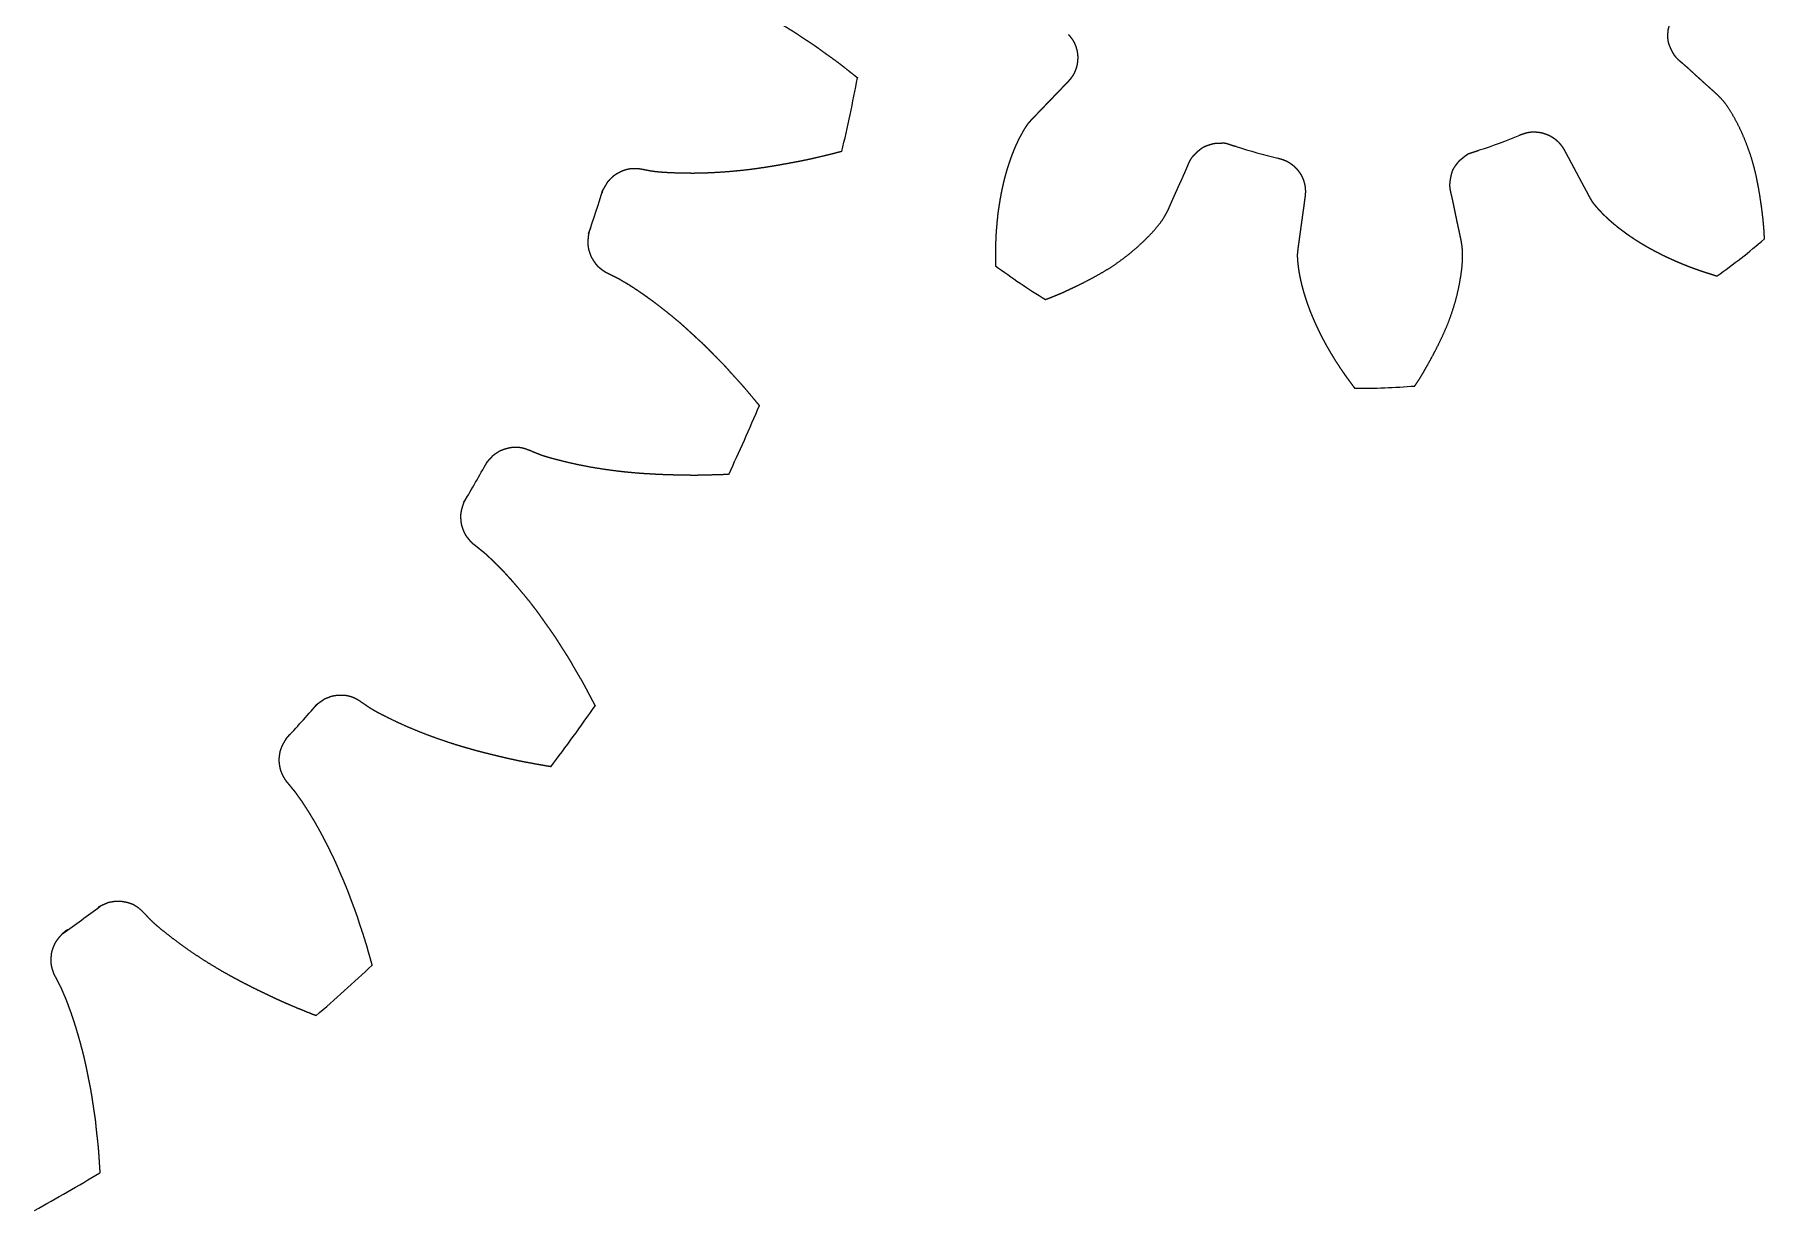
# Model space of a CAD drawing. Header units: millimetres. Extents: x -220 to 558, y -86 to 300.
# Drawn here: x 529.52 to 554.88, y 28.94 to 46.18 of the extents above; entities that cross this region are included whole.
import ezdxf

# ---------------------------------------------------------------- set-up
doc = ezdxf.new("R2010")
doc.units = ezdxf.units.MM
doc.header["$MEASUREMENT"] = 0
doc.layers.add('Untitled v10_Sketch14', color=7, linetype='Continuous')

msp = doc.modelspace()

# ---------------------------------------------------------------- linework, layer by layer
at = {"layer": 'Untitled v10_Sketch14'}
for centre, radius, start, end in [((517.629, 50.078), 24.379, 346.7016, 349.3011), ((549, 50), 5.764, 287.1527, 293.4465), ((549, 50), 5.764, 251.1527, 257.4465), ((518, 50), 20.764, 341.0748, 342.9402), ((549.062, 49.918), 8.897, 305.1702, 310.8484), ((548.942, 49.916), 8.897, 233.1702, 238.8484), ((549.002, 49.897), 8.897, 269.1702, 274.8484), ((517.654, 50.153), 24.379, 334.7016, 337.3011), ((518, 50), 20.765, 329.0748, 330.9402), ((518, 50), 20.764, 317.0748, 318.9402), ((517.693, 50.222), 24.379, 322.7016, 325.3011), ((518, 50), 20.765, 305.0748, 306.9402), ((517.746, 50.281), 24.379, 310.7016, 313.3011), ((517.81, 50.328), 24.379, 298.7016, 301.3011)]:
    msp.add_arc(centre, radius, start, end, dxfattribs=at)
for points in [[(538.624, 47.586), (538.622, 47.582), (538.62, 47.575), (538.617, 47.563), (538.615, 47.546), (538.613, 47.523), (538.613, 47.496), (538.614, 47.468), (538.617, 47.439), (538.621, 47.409), (538.626, 47.381), (538.631, 47.354), (538.637, 47.331), (538.643, 47.31), (538.65, 47.293), (538.657, 47.277), (538.664, 47.263), (538.672, 47.248), (538.68, 47.234), (538.688, 47.22), (538.696, 47.207), (538.702, 47.196), (538.709, 47.186), (538.715, 47.177), (538.723, 47.168), (538.733, 47.157), (538.745, 47.144), (538.759, 47.13), (538.774, 47.114), (538.789, 47.1), (538.803, 47.087), (538.817, 47.076), (538.829, 47.067), (538.84, 47.06), (538.851, 47.053), (538.862, 47.047), (538.873, 47.041), (538.887, 47.034), (538.902, 47.026), (538.919, 47.018), (538.937, 47.011), (538.954, 47.004), (538.97, 46.998), (538.985, 46.994), (538.998, 46.991), (539.012, 46.988), (539.026, 46.984), (539.043, 46.98), (539.062, 46.975), (539.082, 46.969), (539.102, 46.964), (539.12, 46.959), (539.138, 46.954), (539.153, 46.951), (539.167, 46.947), (539.18, 46.944), (539.193, 46.939), (539.207, 46.935), (539.224, 46.929), (539.242, 46.922), (539.262, 46.916), (539.284, 46.909), (539.305, 46.902), (539.324, 46.895), (539.341, 46.89), (539.353, 46.885), (539.362, 46.882), (539.367, 46.879), (539.37, 46.878), (539.373, 46.877), (539.379, 46.875), (539.39, 46.871), (539.406, 46.865), (539.428, 46.856), (539.452, 46.847), (539.477, 46.837), (539.499, 46.828), (539.517, 46.821), (539.53, 46.815), (539.542, 46.81), (539.553, 46.806), (539.566, 46.8), (539.582, 46.794), (539.601, 46.785), (539.623, 46.776), (539.647, 46.765), (539.672, 46.754), (539.698, 46.743), (539.725, 46.731), (539.753, 46.718), (539.783, 46.704), (539.815, 46.689), (539.85, 46.672), (539.886, 46.655), (539.924, 46.636), (539.964, 46.616), (540.004, 46.596), (540.043, 46.576), (540.081, 46.557), (540.118, 46.537), (540.154, 46.518), (540.187, 46.5), (540.219, 46.482), (540.25, 46.465), (540.28, 46.448), (540.309, 46.431), (540.338, 46.413), (540.368, 46.396), (540.398, 46.378), (540.429, 46.359), (540.461, 46.34), (540.494, 46.321), (540.528, 46.301), (540.561, 46.281), (540.594, 46.261), (540.625, 46.242), (540.655, 46.223), (540.683, 46.205), (540.709, 46.187), (540.735, 46.17), (540.761, 46.152), (540.787, 46.135), (540.814, 46.117), (540.842, 46.099), (540.871, 46.08), (540.9, 46.061), (540.929, 46.042), (540.958, 46.022), (540.985, 46.003), (541.011, 45.984), (541.038, 45.964), (541.065, 45.944), (541.093, 45.923), (541.124, 45.901), (541.158, 45.877), (541.194, 45.852), (541.232, 45.825), (541.271, 45.797), (541.31, 45.767), (541.348, 45.737), (541.386, 45.708), (541.422, 45.679), (541.456, 45.652), (541.487, 45.627), (541.516, 45.605), (541.542, 45.585), (541.56, 45.57), (541.573, 45.561), (541.581, 45.555), (541.584, 45.552)], [(554.882, 43.188), (554.882, 43.196), (554.881, 43.212), (554.881, 43.238), (554.879, 43.275), (554.876, 43.326), (554.871, 43.382), (554.865, 43.442), (554.859, 43.505), (554.851, 43.573), (554.842, 43.644), (554.831, 43.717), (554.82, 43.792), (554.808, 43.868), (554.795, 43.945), (554.78, 44.023), (554.764, 44.101), (554.746, 44.179), (554.726, 44.258), (554.704, 44.338), (554.678, 44.419), (554.65, 44.501), (554.619, 44.583), (554.586, 44.666), (554.55, 44.747), (554.513, 44.827), (554.475, 44.902), (554.437, 44.973), (554.4, 45.037), (554.363, 45.095), (554.329, 45.146), (554.296, 45.19), (554.264, 45.228), (554.233, 45.261), (554.202, 45.292), (554.172, 45.321), (554.141, 45.349), (554.109, 45.377), (554.077, 45.406), (554.043, 45.436), (554.009, 45.466), (553.975, 45.497), (553.94, 45.529), (553.905, 45.561), (553.87, 45.593), (553.836, 45.624), (553.802, 45.655), (553.77, 45.685), (553.738, 45.713), (553.708, 45.739), (553.68, 45.764), (553.653, 45.786), (553.628, 45.808), (553.606, 45.829), (553.586, 45.851), (553.568, 45.874), (553.552, 45.898), (553.538, 45.922), (553.525, 45.948), (553.513, 45.973), (553.502, 45.997), (553.492, 46.021), (553.484, 46.044), (553.477, 46.066), (553.472, 46.088), (553.469, 46.111), (553.467, 46.134), (553.467, 46.159), (553.467, 46.184), (553.468, 46.208), (553.469, 46.228), (553.47, 46.244), (553.471, 46.255), (553.474, 46.264), (553.477, 46.274), (553.481, 46.289), (553.487, 46.31), (553.493, 46.335), (553.5, 46.36), (553.507, 46.382), (553.514, 46.401), (553.522, 46.415), (553.53, 46.428), (553.541, 46.443), (553.555, 46.46), (553.571, 46.482), (553.586, 46.504), (553.599, 46.523), (553.608, 46.536), (553.613, 46.543)], [(544.679, 46.184), (544.682, 46.181), (544.688, 46.173), (544.697, 46.162), (544.708, 46.148), (544.721, 46.131), (544.732, 46.116), (544.742, 46.1), (544.75, 46.086), (544.758, 46.072), (544.765, 46.059), (544.771, 46.045), (544.776, 46.032), (544.781, 46.019), (544.786, 46.006), (544.79, 45.992), (544.794, 45.978), (544.798, 45.963), (544.802, 45.948), (544.805, 45.932), (544.808, 45.916), (544.81, 45.898), (544.812, 45.88), (544.813, 45.862), (544.813, 45.844), (544.812, 45.826), (544.812, 45.809), (544.81, 45.793), (544.809, 45.779), (544.807, 45.765), (544.805, 45.753), (544.802, 45.74), (544.799, 45.727), (544.796, 45.713), (544.791, 45.698), (544.786, 45.683), (544.781, 45.668), (544.775, 45.652), (544.769, 45.638), (544.763, 45.624), (544.756, 45.611), (544.749, 45.599), (544.742, 45.586), (544.734, 45.574), (544.726, 45.563), (544.718, 45.551), (544.71, 45.539), (544.7, 45.528), (544.691, 45.517), (544.682, 45.506), (544.672, 45.495), (544.663, 45.486), (544.654, 45.476), (544.645, 45.467), (544.636, 45.458), (544.627, 45.448), (544.616, 45.437), (544.605, 45.426), (544.594, 45.414), (544.583, 45.402), (544.572, 45.391), (544.561, 45.38), (544.551, 45.369), (544.541, 45.359), (544.53, 45.348), (544.519, 45.336), (544.507, 45.323), (544.494, 45.31), (544.481, 45.296), (544.468, 45.283), (544.456, 45.27), (544.445, 45.259), (544.436, 45.249), (544.427, 45.24), (544.418, 45.231), (544.409, 45.221), (544.399, 45.212), (544.39, 45.202), (544.38, 45.192), (544.371, 45.182), (544.362, 45.173), (544.353, 45.164), (544.345, 45.154), (544.335, 45.145), (544.324, 45.133), (544.312, 45.12), (544.298, 45.106), (544.284, 45.092), (544.27, 45.077), (544.257, 45.063), (544.245, 45.051), (544.235, 45.04), (544.225, 45.03), (544.216, 45.02), (544.206, 45.01), (544.195, 44.999), (544.183, 44.986), (544.17, 44.973), (544.157, 44.959), (544.144, 44.946), (544.132, 44.933), (544.122, 44.922), (544.113, 44.912), (544.106, 44.903), (544.099, 44.897), (544.094, 44.891), (544.089, 44.885), (544.083, 44.878), (544.076, 44.87), (544.069, 44.859), (544.06, 44.847), (544.051, 44.833), (544.043, 44.82), (544.035, 44.807), (544.027, 44.796), (544.021, 44.785), (544.014, 44.773), (544.007, 44.761), (544, 44.748), (543.992, 44.733), (543.984, 44.718), (543.976, 44.704), (543.969, 44.691), (543.963, 44.68), (543.957, 44.669), (543.952, 44.659), (543.946, 44.647), (543.939, 44.634), (543.932, 44.618), (543.924, 44.6), (543.915, 44.582), (543.907, 44.564), (543.9, 44.548), (543.893, 44.534), (543.888, 44.521), (543.883, 44.509), (543.877, 44.496), (543.871, 44.481), (543.865, 44.464), (543.857, 44.444), (543.849, 44.423), (543.841, 44.402), (543.833, 44.381), (543.826, 44.362), (543.82, 44.344), (543.815, 44.329), (543.81, 44.314), (543.805, 44.301), (543.801, 44.288), (543.797, 44.275), (543.792, 44.261), (543.787, 44.245), (543.781, 44.227), (543.775, 44.208), (543.77, 44.188), (543.764, 44.168), (543.759, 44.149), (543.754, 44.133), (543.75, 44.119), (543.747, 44.107), (543.744, 44.097), (543.741, 44.087), (543.739, 44.077), (543.735, 44.064), (543.732, 44.049), (543.728, 44.033), (543.724, 44.016), (543.72, 43.999), (543.716, 43.982), (543.713, 43.966), (543.709, 43.95), (543.706, 43.935), (543.702, 43.92), (543.699, 43.905), (543.696, 43.891), (543.693, 43.875), (543.69, 43.86), (543.687, 43.843), (543.684, 43.826), (543.681, 43.809), (543.677, 43.791), (543.674, 43.772), (543.671, 43.754), (543.668, 43.735), (543.665, 43.717), (543.662, 43.698), (543.659, 43.679), (543.656, 43.659), (543.653, 43.639), (543.649, 43.617), (543.646, 43.595), (543.643, 43.572), (543.64, 43.547), (543.637, 43.521), (543.635, 43.495), (543.632, 43.468), (543.629, 43.442), (543.627, 43.416), (543.625, 43.392), (543.623, 43.369), (543.621, 43.348), (543.619, 43.329), (543.618, 43.309), (543.616, 43.289), (543.615, 43.267), (543.614, 43.242), (543.612, 43.215), (543.611, 43.187), (543.61, 43.157), (543.609, 43.129), (543.608, 43.104), (543.608, 43.082), (543.607, 43.064), (543.607, 43.049), (543.607, 43.037), (543.607, 43.025), (543.607, 43.011), (543.607, 42.994), (543.607, 42.973), (543.607, 42.949), (543.607, 42.923), (543.607, 42.897), (543.607, 42.871), (543.607, 42.848), (543.607, 42.828), (543.607, 42.812), (543.608, 42.803), (543.608, 42.798), (543.608, 42.795), (543.608, 42.794)], [(551.294, 44.711), (551.298, 44.713), (551.307, 44.717), (551.32, 44.722), (551.337, 44.728), (551.357, 44.735), (551.375, 44.74), (551.393, 44.745), (551.409, 44.749), (551.425, 44.752), (551.44, 44.754), (551.454, 44.756), (551.468, 44.757), (551.482, 44.757), (551.497, 44.758), (551.511, 44.758), (551.526, 44.757), (551.541, 44.756), (551.557, 44.755), (551.573, 44.753), (551.589, 44.751), (551.606, 44.748), (551.624, 44.744), (551.641, 44.739), (551.659, 44.733), (551.676, 44.727), (551.692, 44.721), (551.706, 44.715), (551.72, 44.71), (551.732, 44.704), (551.743, 44.698), (551.754, 44.691), (551.766, 44.684), (551.778, 44.677), (551.791, 44.668), (551.804, 44.659), (551.817, 44.649), (551.829, 44.639), (551.841, 44.628), (551.852, 44.618), (551.863, 44.607), (551.872, 44.597), (551.882, 44.586), (551.891, 44.575), (551.899, 44.564), (551.908, 44.553), (551.916, 44.541), (551.925, 44.529), (551.932, 44.516), (551.94, 44.504), (551.947, 44.492), (551.953, 44.48), (551.959, 44.469), (551.965, 44.458), (551.971, 44.446), (551.978, 44.434), (551.985, 44.421), (551.992, 44.407), (552, 44.393), (552.008, 44.378), (552.015, 44.364), (552.022, 44.351), (552.029, 44.338), (552.036, 44.325), (552.043, 44.312), (552.051, 44.297), (552.059, 44.282), (552.068, 44.265), (552.077, 44.248), (552.086, 44.232), (552.094, 44.217), (552.101, 44.203), (552.108, 44.191), (552.114, 44.179), (552.12, 44.168), (552.126, 44.157), (552.132, 44.145), (552.139, 44.133), (552.146, 44.12), (552.152, 44.109), (552.158, 44.097), (552.164, 44.086), (552.17, 44.075), (552.176, 44.063), (552.184, 44.049), (552.192, 44.033), (552.201, 44.016), (552.211, 43.998), (552.22, 43.98), (552.229, 43.964), (552.238, 43.949), (552.245, 43.935), (552.251, 43.923), (552.258, 43.911), (552.264, 43.899), (552.272, 43.885), (552.28, 43.869), (552.288, 43.853), (552.297, 43.836), (552.306, 43.82), (552.315, 43.805), (552.322, 43.791), (552.329, 43.78), (552.335, 43.77), (552.339, 43.762), (552.343, 43.755), (552.347, 43.749), (552.352, 43.741), (552.358, 43.732), (552.365, 43.722), (552.375, 43.71), (552.385, 43.697), (552.395, 43.685), (552.404, 43.673), (552.413, 43.663), (552.422, 43.653), (552.43, 43.643), (552.44, 43.633), (552.45, 43.621), (552.462, 43.609), (552.473, 43.597), (552.484, 43.585), (552.494, 43.575), (552.503, 43.565), (552.512, 43.557), (552.52, 43.548), (552.529, 43.539), (552.54, 43.529), (552.553, 43.517), (552.567, 43.503), (552.582, 43.49), (552.596, 43.476), (552.609, 43.464), (552.621, 43.454), (552.631, 43.445), (552.641, 43.436), (552.652, 43.427), (552.664, 43.417), (552.678, 43.405), (552.695, 43.392), (552.712, 43.378), (552.73, 43.363), (552.747, 43.35), (552.764, 43.337), (552.778, 43.326), (552.792, 43.316), (552.803, 43.307), (552.815, 43.299), (552.826, 43.291), (552.837, 43.282), (552.849, 43.273), (552.863, 43.263), (552.878, 43.253), (552.894, 43.241), (552.911, 43.23), (552.929, 43.218), (552.945, 43.208), (552.959, 43.198), (552.971, 43.19), (552.981, 43.183), (552.99, 43.177), (552.998, 43.172), (553.008, 43.166), (553.019, 43.159), (553.031, 43.151), (553.046, 43.142), (553.06, 43.133), (553.076, 43.124), (553.09, 43.115), (553.105, 43.107), (553.119, 43.098), (553.132, 43.09), (553.145, 43.083), (553.158, 43.075), (553.171, 43.068), (553.185, 43.06), (553.199, 43.052), (553.214, 43.044), (553.229, 43.036), (553.245, 43.028), (553.261, 43.019), (553.277, 43.01), (553.294, 43.002), (553.31, 42.993), (553.327, 42.984), (553.344, 42.975), (553.361, 42.967), (553.379, 42.958), (553.398, 42.948), (553.417, 42.939), (553.437, 42.929), (553.458, 42.919), (553.481, 42.909), (553.504, 42.898), (553.529, 42.887), (553.553, 42.876), (553.578, 42.866), (553.601, 42.855), (553.624, 42.846), (553.645, 42.837), (553.664, 42.829), (553.682, 42.821), (553.7, 42.814), (553.719, 42.806), (553.74, 42.798), (553.763, 42.789), (553.788, 42.779), (553.815, 42.769), (553.842, 42.759), (553.869, 42.75), (553.893, 42.741), (553.913, 42.734), (553.93, 42.728), (553.944, 42.723), (553.955, 42.719), (553.967, 42.715), (553.98, 42.711), (553.996, 42.706), (554.016, 42.699), (554.039, 42.692), (554.064, 42.684), (554.089, 42.676), (554.113, 42.668), (554.135, 42.661), (554.154, 42.655), (554.169, 42.65), (554.179, 42.647), (554.184, 42.646), (554.186, 42.645), (554.187, 42.645)], [(541.354, 44.471), (541.337, 44.466), (541.302, 44.457), (541.251, 44.444), (541.186, 44.428), (541.111, 44.409), (541.041, 44.393), (540.977, 44.378), (540.917, 44.364), (540.861, 44.352), (540.808, 44.341), (540.758, 44.33), (540.708, 44.321), (540.659, 44.311), (540.608, 44.302), (540.555, 44.292), (540.499, 44.282), (540.441, 44.272), (540.381, 44.261), (540.317, 44.251), (540.252, 44.24), (540.184, 44.23), (540.113, 44.22), (540.04, 44.21), (539.964, 44.2), (539.885, 44.191), (539.803, 44.183), (539.719, 44.175), (539.633, 44.169), (539.545, 44.163), (539.458, 44.158), (539.371, 44.154), (539.286, 44.151), (539.203, 44.15), (539.124, 44.15), (539.049, 44.151), (538.978, 44.152), (538.911, 44.155), (538.849, 44.157), (538.79, 44.16), (538.735, 44.164), (538.683, 44.167), (538.635, 44.172), (538.588, 44.178), (538.544, 44.185), (538.501, 44.193), (538.458, 44.202), (538.416, 44.21), (538.374, 44.216), (538.331, 44.219), (538.287, 44.219), (538.244, 44.215), (538.201, 44.206), (538.159, 44.193), (538.12, 44.177), (538.084, 44.159), (538.052, 44.141), (538.026, 44.124), (538.007, 44.111), (537.995, 44.101), (537.986, 44.093), (537.979, 44.086), (537.97, 44.077), (537.958, 44.065), (537.944, 44.051), (537.931, 44.037), (537.92, 44.024), (537.912, 44.015), (537.907, 44.006), (537.902, 43.996), (537.895, 43.983), (537.885, 43.967), (537.873, 43.947), (537.861, 43.927), (537.85, 43.908), (537.842, 43.891), (537.839, 43.879), (537.838, 43.872), (537.838, 43.868), (537.838, 43.866)], [(544.339, 42.301), (544.346, 42.304), (544.362, 42.309), (544.386, 42.318), (544.421, 42.331), (544.469, 42.35), (544.52, 42.371), (544.575, 42.395), (544.634, 42.421), (544.695, 42.45), (544.76, 42.48), (544.826, 42.512), (544.894, 42.546), (544.963, 42.581), (545.032, 42.618), (545.102, 42.656), (545.171, 42.695), (545.24, 42.736), (545.309, 42.78), (545.378, 42.826), (545.447, 42.875), (545.516, 42.927), (545.585, 42.982), (545.653, 43.039), (545.719, 43.099), (545.783, 43.158), (545.844, 43.218), (545.899, 43.276), (545.949, 43.331), (545.993, 43.383), (546.03, 43.432), (546.062, 43.477), (546.088, 43.519), (546.11, 43.559), (546.13, 43.598), (546.148, 43.635), (546.165, 43.674), (546.182, 43.713), (546.2, 43.752), (546.218, 43.793), (546.236, 43.835), (546.255, 43.877), (546.274, 43.92), (546.294, 43.964), (546.313, 44.006), (546.333, 44.049), (546.352, 44.09), (546.37, 44.13), (546.387, 44.169), (546.403, 44.205), (546.417, 44.24), (546.431, 44.272), (546.444, 44.303), (546.457, 44.331), (546.471, 44.357), (546.487, 44.381), (546.505, 44.403), (546.524, 44.424), (546.544, 44.444), (546.565, 44.463), (546.584, 44.481), (546.604, 44.498), (546.623, 44.513), (546.642, 44.527), (546.661, 44.538), (546.682, 44.548), (546.704, 44.557), (546.727, 44.565), (546.751, 44.573), (546.774, 44.579), (546.794, 44.585), (546.809, 44.588), (546.82, 44.59), (546.829, 44.591), (546.84, 44.591), (546.856, 44.592), (546.877, 44.593), (546.903, 44.594), (546.929, 44.595), (546.952, 44.596), (546.972, 44.595), (546.988, 44.592), (547.003, 44.588), (547.02, 44.582), (547.041, 44.574), (547.067, 44.566), (547.092, 44.558), (547.114, 44.551), (547.13, 44.547), (547.138, 44.545)], [(549.754, 41.032), (549.759, 41.038), (549.768, 41.052), (549.783, 41.073), (549.803, 41.104), (549.831, 41.147), (549.86, 41.195), (549.89, 41.247), (549.922, 41.302), (549.955, 41.362), (549.99, 41.424), (550.024, 41.489), (550.06, 41.556), (550.095, 41.625), (550.129, 41.695), (550.163, 41.767), (550.196, 41.839), (550.227, 41.913), (550.258, 41.989), (550.286, 42.067), (550.313, 42.147), (550.339, 42.23), (550.362, 42.315), (550.384, 42.401), (550.403, 42.488), (550.419, 42.574), (550.433, 42.658), (550.444, 42.737), (550.451, 42.811), (550.456, 42.879), (550.458, 42.941), (550.457, 42.996), (550.453, 43.045), (550.448, 43.091), (550.441, 43.133), (550.434, 43.175), (550.425, 43.216), (550.416, 43.257), (550.407, 43.3), (550.397, 43.343), (550.388, 43.388), (550.378, 43.433), (550.368, 43.479), (550.359, 43.526), (550.349, 43.572), (550.34, 43.618), (550.331, 43.662), (550.322, 43.705), (550.314, 43.747), (550.305, 43.785), (550.296, 43.822), (550.288, 43.856), (550.281, 43.888), (550.275, 43.919), (550.271, 43.948), (550.27, 43.977), (550.271, 44.006), (550.275, 44.034), (550.279, 44.062), (550.284, 44.089), (550.29, 44.115), (550.295, 44.14), (550.302, 44.164), (550.309, 44.186), (550.318, 44.207), (550.329, 44.227), (550.342, 44.247), (550.356, 44.267), (550.371, 44.287), (550.385, 44.306), (550.398, 44.322), (550.408, 44.334), (550.416, 44.342), (550.423, 44.348), (550.432, 44.354), (550.444, 44.364), (550.461, 44.378), (550.481, 44.394), (550.501, 44.41), (550.52, 44.424), (550.536, 44.435), (550.551, 44.442), (550.566, 44.447), (550.583, 44.453), (550.604, 44.459), (550.63, 44.467), (550.655, 44.476), (550.677, 44.483), (550.692, 44.489), (550.7, 44.492)], [(547.747, 44.373), (547.752, 44.372), (547.761, 44.37), (547.775, 44.366), (547.792, 44.361), (547.812, 44.355), (547.83, 44.349), (547.847, 44.342), (547.863, 44.336), (547.877, 44.329), (547.89, 44.322), (547.903, 44.315), (547.915, 44.307), (547.927, 44.299), (547.938, 44.291), (547.95, 44.283), (547.962, 44.274), (547.974, 44.264), (547.986, 44.254), (547.997, 44.243), (548.009, 44.232), (548.021, 44.219), (548.033, 44.205), (548.044, 44.191), (548.055, 44.176), (548.066, 44.162), (548.075, 44.147), (548.083, 44.134), (548.091, 44.121), (548.097, 44.11), (548.103, 44.098), (548.108, 44.086), (548.113, 44.074), (548.118, 44.06), (548.124, 44.046), (548.129, 44.031), (548.133, 44.015), (548.138, 44), (548.141, 43.984), (548.144, 43.969), (548.146, 43.955), (548.148, 43.94), (548.149, 43.926), (548.15, 43.912), (548.151, 43.898), (548.151, 43.884), (548.151, 43.87), (548.15, 43.855), (548.149, 43.84), (548.148, 43.826), (548.146, 43.812), (548.145, 43.799), (548.143, 43.786), (548.141, 43.773), (548.139, 43.761), (548.138, 43.747), (548.135, 43.732), (548.133, 43.716), (548.131, 43.7), (548.129, 43.684), (548.127, 43.668), (548.125, 43.653), (548.123, 43.639), (548.121, 43.624), (548.119, 43.609), (548.116, 43.593), (548.114, 43.575), (548.111, 43.557), (548.109, 43.538), (548.106, 43.52), (548.104, 43.503), (548.102, 43.487), (548.1, 43.474), (548.098, 43.461), (548.096, 43.448), (548.094, 43.435), (548.093, 43.422), (548.091, 43.408), (548.089, 43.394), (548.087, 43.381), (548.085, 43.368), (548.084, 43.356), (548.082, 43.344), (548.08, 43.33), (548.078, 43.314), (548.075, 43.297), (548.073, 43.277), (548.07, 43.257), (548.067, 43.237), (548.065, 43.218), (548.062, 43.201), (548.06, 43.187), (548.059, 43.173), (548.057, 43.159), (548.055, 43.145), (548.052, 43.13), (548.05, 43.112), (548.047, 43.094), (548.045, 43.075), (548.042, 43.057), (548.04, 43.04), (548.039, 43.024), (548.037, 43.011), (548.036, 43), (548.035, 42.991), (548.034, 42.983), (548.033, 42.975), (548.033, 42.966), (548.032, 42.956), (548.032, 42.942), (548.033, 42.927), (548.033, 42.911), (548.034, 42.895), (548.035, 42.881), (548.036, 42.867), (548.037, 42.854), (548.039, 42.841), (548.04, 42.827), (548.042, 42.812), (548.044, 42.795), (548.046, 42.779), (548.048, 42.763), (548.05, 42.748), (548.052, 42.735), (548.054, 42.723), (548.055, 42.712), (548.057, 42.699), (548.06, 42.684), (548.063, 42.667), (548.067, 42.647), (548.071, 42.628), (548.075, 42.608), (548.078, 42.591), (548.082, 42.576), (548.085, 42.563), (548.088, 42.55), (548.091, 42.536), (548.095, 42.521), (548.099, 42.502), (548.105, 42.482), (548.111, 42.461), (548.117, 42.438), (548.123, 42.417), (548.128, 42.397), (548.134, 42.38), (548.139, 42.364), (548.143, 42.35), (548.147, 42.336), (548.151, 42.323), (548.155, 42.31), (548.16, 42.296), (548.165, 42.28), (548.171, 42.262), (548.178, 42.243), (548.185, 42.224), (548.192, 42.204), (548.199, 42.186), (548.205, 42.17), (548.21, 42.156), (548.214, 42.145), (548.217, 42.135), (548.221, 42.126), (548.225, 42.115), (548.23, 42.103), (548.236, 42.089), (548.242, 42.074), (548.249, 42.058), (548.256, 42.042), (548.263, 42.026), (548.269, 42.01), (548.275, 41.996), (548.282, 41.981), (548.288, 41.967), (548.294, 41.954), (548.3, 41.94), (548.307, 41.926), (548.313, 41.911), (548.321, 41.896), (548.328, 41.881), (548.336, 41.864), (548.344, 41.848), (548.352, 41.831), (548.36, 41.815), (548.368, 41.798), (548.377, 41.781), (548.385, 41.764), (548.394, 41.746), (548.403, 41.729), (548.413, 41.71), (548.423, 41.691), (548.434, 41.672), (548.445, 41.651), (548.457, 41.629), (548.47, 41.607), (548.483, 41.584), (548.497, 41.56), (548.51, 41.537), (548.523, 41.515), (548.536, 41.494), (548.547, 41.475), (548.558, 41.457), (548.568, 41.44), (548.579, 41.423), (548.589, 41.406), (548.601, 41.387), (548.615, 41.367), (548.629, 41.344), (548.645, 41.32), (548.661, 41.296), (548.677, 41.273), (548.692, 41.251), (548.704, 41.233), (548.714, 41.218), (548.722, 41.207), (548.729, 41.197), (548.736, 41.187), (548.745, 41.176), (548.755, 41.162), (548.767, 41.145), (548.781, 41.126), (548.796, 41.105), (548.812, 41.083), (548.827, 41.063), (548.841, 41.044), (548.852, 41.028), (548.862, 41.015), (548.868, 41.008), (548.871, 41.004), (548.873, 41.002), (548.873, 41.001)], [(537.671, 43.35), (537.669, 43.347), (537.665, 43.341), (537.66, 43.33), (537.654, 43.314), (537.647, 43.291), (537.642, 43.265), (537.637, 43.238), (537.634, 43.208), (537.631, 43.179), (537.63, 43.15), (537.63, 43.123), (537.631, 43.098), (537.633, 43.077), (537.636, 43.059), (537.639, 43.042), (537.643, 43.026), (537.648, 43.01), (537.653, 42.995), (537.658, 42.979), (537.663, 42.965), (537.667, 42.953), (537.671, 42.942), (537.675, 42.932), (537.681, 42.921), (537.688, 42.909), (537.697, 42.894), (537.708, 42.876), (537.72, 42.858), (537.732, 42.841), (537.743, 42.825), (537.754, 42.812), (537.764, 42.801), (537.773, 42.791), (537.782, 42.783), (537.792, 42.774), (537.802, 42.765), (537.814, 42.756), (537.827, 42.745), (537.842, 42.734), (537.858, 42.723), (537.873, 42.713), (537.888, 42.704), (537.901, 42.697), (537.914, 42.691), (537.926, 42.685), (537.94, 42.679), (537.955, 42.671), (537.973, 42.662), (537.991, 42.653), (538.009, 42.643), (538.027, 42.634), (538.042, 42.626), (538.056, 42.619), (538.069, 42.613), (538.081, 42.607), (538.094, 42.6), (538.107, 42.592), (538.121, 42.583), (538.138, 42.573), (538.156, 42.562), (538.176, 42.551), (538.195, 42.54), (538.213, 42.53), (538.228, 42.521), (538.239, 42.514), (538.246, 42.508), (538.251, 42.505), (538.254, 42.503), (538.257, 42.501), (538.262, 42.498), (538.272, 42.492), (538.286, 42.483), (538.306, 42.47), (538.328, 42.455), (538.35, 42.441), (538.37, 42.427), (538.386, 42.416), (538.398, 42.408), (538.408, 42.401), (538.418, 42.395), (538.429, 42.387), (538.444, 42.377), (538.461, 42.364), (538.481, 42.351), (538.502, 42.335), (538.524, 42.319), (538.547, 42.303), (538.571, 42.286), (538.595, 42.267), (538.622, 42.247), (538.65, 42.226), (538.68, 42.202), (538.712, 42.177), (538.746, 42.151), (538.78, 42.124), (538.815, 42.096), (538.849, 42.068), (538.883, 42.041), (538.915, 42.014), (538.946, 41.989), (538.975, 41.964), (539.002, 41.94), (539.029, 41.916), (539.054, 41.893), (539.08, 41.87), (539.104, 41.847), (539.13, 41.824), (539.155, 41.8), (539.182, 41.776), (539.21, 41.75), (539.238, 41.724), (539.266, 41.698), (539.295, 41.672), (539.323, 41.646), (539.349, 41.62), (539.374, 41.596), (539.398, 41.572), (539.42, 41.549), (539.442, 41.527), (539.463, 41.504), (539.485, 41.482), (539.508, 41.459), (539.531, 41.435), (539.556, 41.411), (539.581, 41.386), (539.605, 41.361), (539.629, 41.336), (539.652, 41.311), (539.674, 41.287), (539.695, 41.262), (539.717, 41.237), (539.741, 41.211), (539.767, 41.183), (539.795, 41.153), (539.825, 41.12), (539.856, 41.086), (539.888, 41.05), (539.92, 41.013), (539.952, 40.976), (539.983, 40.939), (540.012, 40.904), (540.039, 40.871), (540.065, 40.84), (540.088, 40.812), (540.109, 40.786), (540.125, 40.769), (540.135, 40.757), (540.141, 40.75), (540.144, 40.746)], [(539.694, 39.736), (539.676, 39.735), (539.64, 39.733), (539.587, 39.731), (539.521, 39.729), (539.444, 39.727), (539.372, 39.725), (539.306, 39.723), (539.244, 39.722), (539.187, 39.722), (539.133, 39.722), (539.082, 39.723), (539.031, 39.724), (538.981, 39.725), (538.929, 39.726), (538.875, 39.727), (538.819, 39.729), (538.76, 39.731), (538.698, 39.733), (538.634, 39.736), (538.568, 39.74), (538.499, 39.744), (538.428, 39.748), (538.355, 39.754), (538.278, 39.76), (538.199, 39.768), (538.117, 39.777), (538.033, 39.787), (537.948, 39.798), (537.861, 39.811), (537.774, 39.824), (537.689, 39.838), (537.605, 39.854), (537.524, 39.87), (537.446, 39.886), (537.373, 39.902), (537.304, 39.919), (537.239, 39.935), (537.178, 39.95), (537.121, 39.965), (537.068, 39.98), (537.019, 39.995), (536.972, 40.009), (536.928, 40.025), (536.886, 40.041), (536.845, 40.058), (536.806, 40.075), (536.766, 40.091), (536.726, 40.106), (536.685, 40.119), (536.642, 40.128), (536.599, 40.132), (536.555, 40.133), (536.512, 40.129), (536.469, 40.121), (536.43, 40.111), (536.396, 40.1), (536.367, 40.089), (536.346, 40.08), (536.331, 40.072), (536.321, 40.067), (536.313, 40.061), (536.302, 40.054), (536.288, 40.045), (536.272, 40.034), (536.255, 40.023), (536.242, 40.013), (536.233, 40.005), (536.226, 39.998), (536.219, 39.99), (536.209, 39.978), (536.196, 39.964), (536.18, 39.948), (536.164, 39.931), (536.15, 39.914), (536.139, 39.899), (536.133, 39.888), (536.13, 39.881), (536.129, 39.877), (536.129, 39.875)], [(535.859, 39.406), (535.856, 39.403), (535.851, 39.398), (535.844, 39.388), (535.834, 39.374), (535.823, 39.353), (535.812, 39.329), (535.802, 39.303), (535.793, 39.275), (535.784, 39.246), (535.777, 39.218), (535.771, 39.192), (535.767, 39.168), (535.765, 39.147), (535.763, 39.128), (535.763, 39.111), (535.764, 39.095), (535.766, 39.078), (535.767, 39.062), (535.769, 39.045), (535.77, 39.031), (535.772, 39.018), (535.774, 39.006), (535.776, 38.996), (535.779, 38.984), (535.784, 38.97), (535.79, 38.953), (535.796, 38.934), (535.804, 38.914), (535.812, 38.895), (535.82, 38.877), (535.828, 38.862), (535.835, 38.849), (535.842, 38.838), (535.849, 38.827), (535.857, 38.817), (535.865, 38.807), (535.875, 38.795), (535.885, 38.782), (535.898, 38.768), (535.911, 38.753), (535.924, 38.74), (535.936, 38.728), (535.948, 38.718), (535.959, 38.71), (535.97, 38.702), (535.982, 38.693), (535.995, 38.682), (536.01, 38.67), (536.026, 38.657), (536.042, 38.644), (536.057, 38.631), (536.071, 38.62), (536.084, 38.611), (536.095, 38.602), (536.105, 38.593), (536.116, 38.584), (536.127, 38.574), (536.14, 38.562), (536.154, 38.549), (536.169, 38.534), (536.186, 38.519), (536.203, 38.504), (536.218, 38.49), (536.231, 38.478), (536.24, 38.469), (536.246, 38.463), (536.25, 38.458), (536.252, 38.456), (536.255, 38.453), (536.259, 38.449), (536.268, 38.441), (536.28, 38.429), (536.296, 38.413), (536.315, 38.394), (536.333, 38.375), (536.35, 38.358), (536.363, 38.344), (536.374, 38.333), (536.382, 38.324), (536.39, 38.316), (536.4, 38.306), (536.412, 38.293), (536.426, 38.277), (536.443, 38.26), (536.46, 38.24), (536.479, 38.22), (536.498, 38.199), (536.517, 38.177), (536.538, 38.154), (536.559, 38.129), (536.582, 38.102), (536.607, 38.073), (536.633, 38.042), (536.661, 38.009), (536.689, 37.975), (536.717, 37.941), (536.745, 37.907), (536.772, 37.873), (536.798, 37.84), (536.822, 37.809), (536.845, 37.778), (536.868, 37.749), (536.889, 37.721), (536.909, 37.693), (536.929, 37.665), (536.948, 37.638), (536.968, 37.61), (536.988, 37.581), (537.009, 37.551), (537.031, 37.521), (537.053, 37.49), (537.076, 37.458), (537.098, 37.426), (537.12, 37.395), (537.14, 37.365), (537.16, 37.335), (537.178, 37.307), (537.195, 37.28), (537.212, 37.254), (537.228, 37.228), (537.245, 37.201), (537.262, 37.174), (537.28, 37.146), (537.299, 37.117), (537.318, 37.087), (537.337, 37.058), (537.355, 37.029), (537.372, 37), (537.388, 36.971), (537.404, 36.943), (537.421, 36.913), (537.439, 36.882), (537.458, 36.85), (537.479, 36.815), (537.502, 36.777), (537.525, 36.737), (537.549, 36.695), (537.573, 36.652), (537.596, 36.609), (537.618, 36.567), (537.64, 36.526), (537.66, 36.488), (537.678, 36.452), (537.695, 36.42), (537.711, 36.391), (537.722, 36.37), (537.729, 36.357), (537.734, 36.348), (537.736, 36.344)], [(537.086, 35.45), (537.068, 35.453), (537.032, 35.459), (536.981, 35.468), (536.915, 35.479), (536.839, 35.493), (536.769, 35.506), (536.703, 35.518), (536.643, 35.53), (536.587, 35.542), (536.535, 35.553), (536.484, 35.564), (536.435, 35.575), (536.386, 35.587), (536.335, 35.599), (536.283, 35.612), (536.228, 35.625), (536.171, 35.639), (536.111, 35.654), (536.05, 35.67), (535.985, 35.687), (535.919, 35.706), (535.851, 35.725), (535.78, 35.746), (535.706, 35.768), (535.63, 35.792), (535.552, 35.818), (535.472, 35.845), (535.391, 35.874), (535.308, 35.904), (535.226, 35.935), (535.146, 35.967), (535.067, 35.999), (534.991, 36.032), (534.919, 36.064), (534.85, 36.095), (534.786, 36.125), (534.726, 36.155), (534.67, 36.183), (534.617, 36.209), (534.569, 36.234), (534.523, 36.259), (534.48, 36.283), (534.441, 36.307), (534.403, 36.332), (534.367, 36.357), (534.331, 36.382), (534.296, 36.406), (534.26, 36.429), (534.222, 36.45), (534.182, 36.467), (534.141, 36.481), (534.098, 36.491), (534.055, 36.496), (534.012, 36.497), (533.972, 36.496), (533.935, 36.492), (533.905, 36.487), (533.882, 36.482), (533.867, 36.478), (533.856, 36.475), (533.846, 36.471), (533.834, 36.466), (533.819, 36.46), (533.8, 36.453), (533.782, 36.446), (533.767, 36.439), (533.756, 36.433), (533.748, 36.427), (533.739, 36.42), (533.728, 36.412), (533.712, 36.4), (533.693, 36.388), (533.674, 36.374), (533.656, 36.361), (533.642, 36.348), (533.634, 36.339), (533.63, 36.333), (533.628, 36.329), (533.627, 36.327)], [(533.266, 35.924), (533.263, 35.922), (533.257, 35.918), (533.248, 35.91), (533.235, 35.898), (533.22, 35.88), (533.204, 35.859), (533.189, 35.835), (533.174, 35.81), (533.16, 35.783), (533.147, 35.758), (533.136, 35.733), (533.127, 35.71), (533.12, 35.69), (533.115, 35.672), (533.111, 35.656), (533.109, 35.639), (533.107, 35.623), (533.105, 35.607), (533.103, 35.591), (533.101, 35.576), (533.1, 35.563), (533.1, 35.551), (533.1, 35.54), (533.1, 35.528), (533.102, 35.514), (533.104, 35.496), (533.107, 35.476), (533.11, 35.455), (533.114, 35.434), (533.118, 35.415), (533.122, 35.399), (533.127, 35.384), (533.132, 35.372), (533.137, 35.36), (533.142, 35.349), (533.147, 35.337), (533.154, 35.323), (533.162, 35.308), (533.171, 35.292), (533.181, 35.275), (533.191, 35.26), (533.201, 35.246), (533.21, 35.233), (533.219, 35.223), (533.228, 35.213), (533.238, 35.201), (533.249, 35.188), (533.261, 35.173), (533.274, 35.157), (533.287, 35.14), (533.299, 35.125), (533.31, 35.112), (533.321, 35.1), (533.33, 35.089), (533.338, 35.078), (533.347, 35.067), (533.355, 35.055), (533.365, 35.04), (533.376, 35.025), (533.388, 35.007), (533.402, 34.989), (533.415, 34.971), (533.427, 34.954), (533.437, 34.94), (533.444, 34.929), (533.449, 34.921), (533.452, 34.916), (533.453, 34.913), (533.455, 34.91), (533.459, 34.905), (533.465, 34.896), (533.475, 34.881), (533.487, 34.862), (533.501, 34.84), (533.516, 34.817), (533.528, 34.797), (533.539, 34.781), (533.546, 34.768), (533.553, 34.758), (533.559, 34.748), (533.566, 34.736), (533.575, 34.72), (533.586, 34.702), (533.599, 34.682), (533.612, 34.659), (533.626, 34.636), (533.64, 34.611), (533.654, 34.586), (533.67, 34.559), (533.686, 34.53), (533.703, 34.499), (533.721, 34.465), (533.74, 34.429), (533.76, 34.391), (533.78, 34.352), (533.801, 34.313), (533.821, 34.274), (533.84, 34.235), (533.859, 34.198), (533.876, 34.162), (533.893, 34.127), (533.908, 34.094), (533.923, 34.062), (533.937, 34.03), (533.951, 33.999), (533.964, 33.968), (533.977, 33.937), (533.991, 33.904), (534.006, 33.871), (534.02, 33.837), (534.036, 33.802), (534.051, 33.766), (534.066, 33.73), (534.081, 33.695), (534.095, 33.661), (534.108, 33.628), (534.12, 33.597), (534.131, 33.567), (534.142, 33.538), (534.152, 33.509), (534.163, 33.479), (534.174, 33.449), (534.186, 33.418), (534.199, 33.386), (534.211, 33.353), (534.223, 33.32), (534.235, 33.288), (534.246, 33.256), (534.256, 33.225), (534.266, 33.194), (534.276, 33.161), (534.286, 33.128), (534.299, 33.092), (534.312, 33.053), (534.326, 33.011), (534.341, 32.967), (534.356, 32.921), (534.37, 32.875), (534.384, 32.828), (534.397, 32.782), (534.409, 32.737), (534.421, 32.696), (534.432, 32.657), (534.441, 32.622), (534.451, 32.59), (534.457, 32.568), (534.462, 32.553), (534.464, 32.544), (534.466, 32.539)], [(533.644, 31.799), (533.627, 31.806), (533.593, 31.819), (533.544, 31.839), (533.483, 31.864), (533.411, 31.893), (533.345, 31.92), (533.284, 31.946), (533.227, 31.97), (533.175, 31.993), (533.126, 32.015), (533.079, 32.036), (533.033, 32.058), (532.988, 32.079), (532.941, 32.102), (532.892, 32.125), (532.841, 32.149), (532.788, 32.175), (532.733, 32.202), (532.676, 32.231), (532.617, 32.261), (532.556, 32.292), (532.493, 32.326), (532.427, 32.361), (532.36, 32.398), (532.291, 32.437), (532.22, 32.478), (532.147, 32.522), (532.074, 32.567), (531.999, 32.613), (531.926, 32.661), (531.853, 32.709), (531.783, 32.757), (531.716, 32.804), (531.651, 32.851), (531.591, 32.896), (531.534, 32.939), (531.482, 32.98), (531.433, 33.019), (531.387, 33.056), (531.344, 33.091), (531.305, 33.124), (531.268, 33.156), (531.234, 33.188), (531.203, 33.22), (531.172, 33.252), (531.143, 33.284), (531.113, 33.315), (531.083, 33.345), (531.05, 33.373), (531.015, 33.399), (530.977, 33.421), (530.938, 33.439), (530.896, 33.453), (530.855, 33.463), (530.815, 33.47), (530.779, 33.474), (530.748, 33.475), (530.725, 33.475), (530.708, 33.475), (530.697, 33.474), (530.687, 33.472), (530.675, 33.47), (530.658, 33.467), (530.638, 33.464), (530.619, 33.461), (530.603, 33.457), (530.591, 33.454), (530.582, 33.45), (530.572, 33.445), (530.559, 33.439), (530.541, 33.431), (530.52, 33.422), (530.498, 33.413), (530.478, 33.404), (530.462, 33.394), (530.452, 33.387), (530.447, 33.382), (530.444, 33.379), (530.443, 33.377)], [(530.006, 33.058), (530.002, 33.057), (529.995, 33.054), (529.985, 33.048), (529.97, 33.039), (529.952, 33.024), (529.932, 33.007), (529.912, 32.987), (529.892, 32.965), (529.873, 32.942), (529.855, 32.92), (529.839, 32.898), (529.825, 32.878), (529.814, 32.859), (529.806, 32.843), (529.799, 32.827), (529.793, 32.812), (529.787, 32.796), (529.782, 32.781), (529.777, 32.765), (529.772, 32.751), (529.768, 32.739), (529.766, 32.728), (529.763, 32.717), (529.762, 32.705), (529.76, 32.691), (529.759, 32.673), (529.757, 32.653), (529.756, 32.631), (529.755, 32.61), (529.755, 32.591), (529.756, 32.574), (529.758, 32.559), (529.76, 32.545), (529.762, 32.533), (529.765, 32.521), (529.768, 32.508), (529.772, 32.493), (529.776, 32.477), (529.782, 32.459), (529.788, 32.441), (529.794, 32.423), (529.801, 32.408), (529.807, 32.394), (529.814, 32.382), (529.821, 32.37), (529.828, 32.357), (529.836, 32.341), (529.845, 32.324), (529.854, 32.306), (529.863, 32.287), (529.872, 32.269), (529.88, 32.254), (529.888, 32.24), (529.894, 32.227), (529.901, 32.215), (529.906, 32.203), (529.912, 32.189), (529.919, 32.173), (529.927, 32.155), (529.935, 32.135), (529.944, 32.115), (529.953, 32.094), (529.962, 32.075), (529.968, 32.059), (529.973, 32.047), (529.976, 32.039), (529.978, 32.033), (529.979, 32.03), (529.98, 32.027), (529.983, 32.021), (529.987, 32.011), (529.993, 31.994), (530.002, 31.973), (530.011, 31.948), (530.02, 31.923), (530.028, 31.901), (530.035, 31.883), (530.04, 31.869), (530.044, 31.857), (530.048, 31.846), (530.053, 31.833), (530.058, 31.816), (530.065, 31.796), (530.073, 31.773), (530.081, 31.749), (530.09, 31.723), (530.099, 31.696), (530.107, 31.668), (530.117, 31.638), (530.126, 31.607), (530.137, 31.573), (530.147, 31.536), (530.159, 31.497), (530.17, 31.456), (530.182, 31.413), (530.194, 31.371), (530.205, 31.328), (530.216, 31.286), (530.227, 31.246), (530.236, 31.207), (530.245, 31.17), (530.253, 31.134), (530.261, 31.1), (530.268, 31.066), (530.275, 31.033), (530.282, 30.999), (530.289, 30.966), (530.295, 30.931), (530.302, 30.896), (530.31, 30.859), (530.317, 30.822), (530.325, 30.784), (530.333, 30.745), (530.34, 30.708), (530.346, 30.672), (530.352, 30.637), (530.357, 30.604), (530.362, 30.572), (530.366, 30.542), (530.371, 30.511), (530.375, 30.48), (530.38, 30.448), (530.385, 30.415), (530.39, 30.381), (530.396, 30.346), (530.401, 30.312), (530.406, 30.278), (530.41, 30.244), (530.413, 30.212), (530.416, 30.179), (530.419, 30.145), (530.423, 30.11), (530.427, 30.072), (530.432, 30.032), (530.437, 29.988), (530.443, 29.942), (530.447, 29.894), (530.452, 29.845), (530.455, 29.797), (530.459, 29.749), (530.462, 29.703), (530.464, 29.66), (530.467, 29.62), (530.469, 29.583), (530.471, 29.55), (530.473, 29.527), (530.474, 29.512), (530.475, 29.502), (530.476, 29.497)]]:
    msp.add_open_spline(points, degree=5, dxfattribs=at)

doc.saveas('drawing.dxf')
